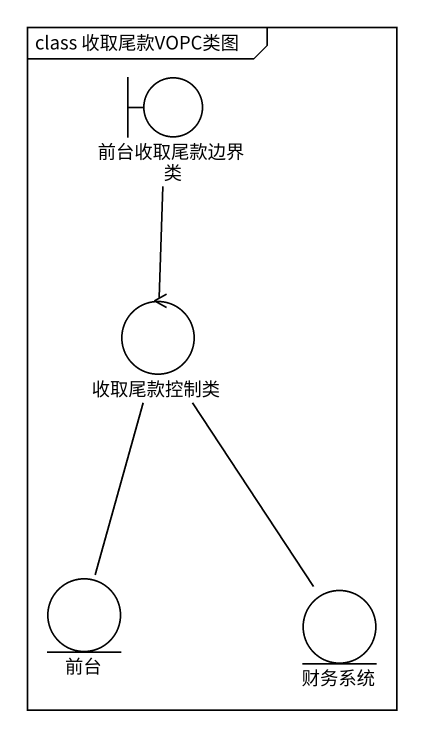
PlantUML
@startuml
mainframe class 收取尾款VOPC类图
boundary 前台收取尾款边界类
control 收取尾款控制类
entity 前台
entity 财务系统
前台收取尾款边界类 -- 收取尾款控制类
收取尾款控制类 -- 前台
收取尾款控制类 -- 财务系统
@enduml
